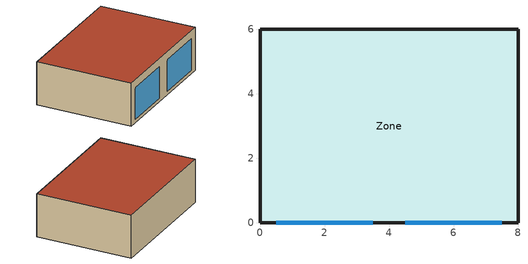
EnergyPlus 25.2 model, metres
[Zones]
Zone
 floor outside (High Mass Floor): 8,6 8,0 0,0 0,6 z0
 wall outside (High Mass Exterior Wall): 0,0 8,0 8,6 0,6 0,0 z0:2.7
 window (Double Clear Glazing): 0.5,0 3.5,0 / 4.5,0 7.5,0 z0.2:2.2
 roof outside (Roof): 0,6 0,0 8,0 8,6 z2.7
[Building]
BESTEST 900FF: North axis=0; Terrain=Country; Solar distribution=FullInteriorAndExterior
[Site:Location]
BESTEST 900FF Site: Latitude=39.83; Longitude=-104.65; Time zone=-7; Elevation=1650
[Material] Roughness=Rough; Thermal absorptance=0.9; Solar absorptance=0.6; Visible absorptance=0.6
Name | Thickness | Conductivity | Density | Specific heat
Wood Siding | 0.009 | 0.14 | 530 | 900
Roof Deck | 0.019 | 0.14 | 530 | 900
Roof Fiberglass Quilt | 0.1118 | 0.04 | 12 | 840
Roof Plasterboard | 0.01 | 0.16 | 950 | 840
Concrete Block | 0.1 | 0.51 | 1400 | 1000
Foam Insulation | 0.0615 | 0.04 | 10 | 1400
Concrete Slab | 0.08 | 1.13 | 1400 | 1000
[Material:NoMass]
High Mass Floor Insulation: Roughness=Rough; Thermal resistance=25.175; Thermal absorptance=0.9; Solar absorptance=0.6; Visible absorptance=0.6
[WindowMaterial:Glazing]
Clear Glass 3 mm: Optical data type=SpectralAverage; Thickness=0.003048; Solar transmittance at normal incidence=0.834; Front side solar reflectance at normal incidence=0.075; Back side solar reflectance at normal incidence=0.075; Visible transmittance at normal incidence=0.91325; Front side visible reflectance at normal incidence=0.082; Back side visible reflectance at normal incidence=0.082; Infrared transmittance at normal incidence=0; Front side infrared hemispherical emissivity=0.84; Back side infrared hemispherical emissivity=0.84; Conductivity=1
[WindowMaterial:Gas]
Air Gap 12 mm: Gas type=Air; Thickness=0.012
[Construction]
High Mass Exterior Wall: Wood Siding, Foam Insulation, Concrete Block
High Mass Floor: High Mass Floor Insulation, Concrete Slab
Roof: Roof Deck, Roof Fiberglass Quilt, Roof Plasterboard
Double Clear Glazing: Clear Glass 3 mm, Air Gap 12 mm, Clear Glass 3 mm
[Zone]
Zone: Multiplier=1; Volume=129.6; Part of total floor area=Yes
[ZoneInfiltration:DesignFlowRate]
Zone Infiltration 61: Zone or zonelist or space or spacelist=Zone; Schedule=Schedule 1; Design flow rate calculation method=AirChanges/Hour; Air changes per hour=0.5; Constant term coefficient=1; Temperature term coefficient=0; Velocity term coefficient=0; Velocity squared term coefficient=0
[ElectricEquipment]
Zone Equipment 60: Zone or zonelist or space or spacelist=Zone; Schedule=Schedule 1; Design level calculation method=Watts/Area; Watts per floor area=4.16667; Fraction latent=0; Fraction radiant=0.6; Fraction lost=0
[Schedule:Constant]
Schedule 1: Hourly value=1
